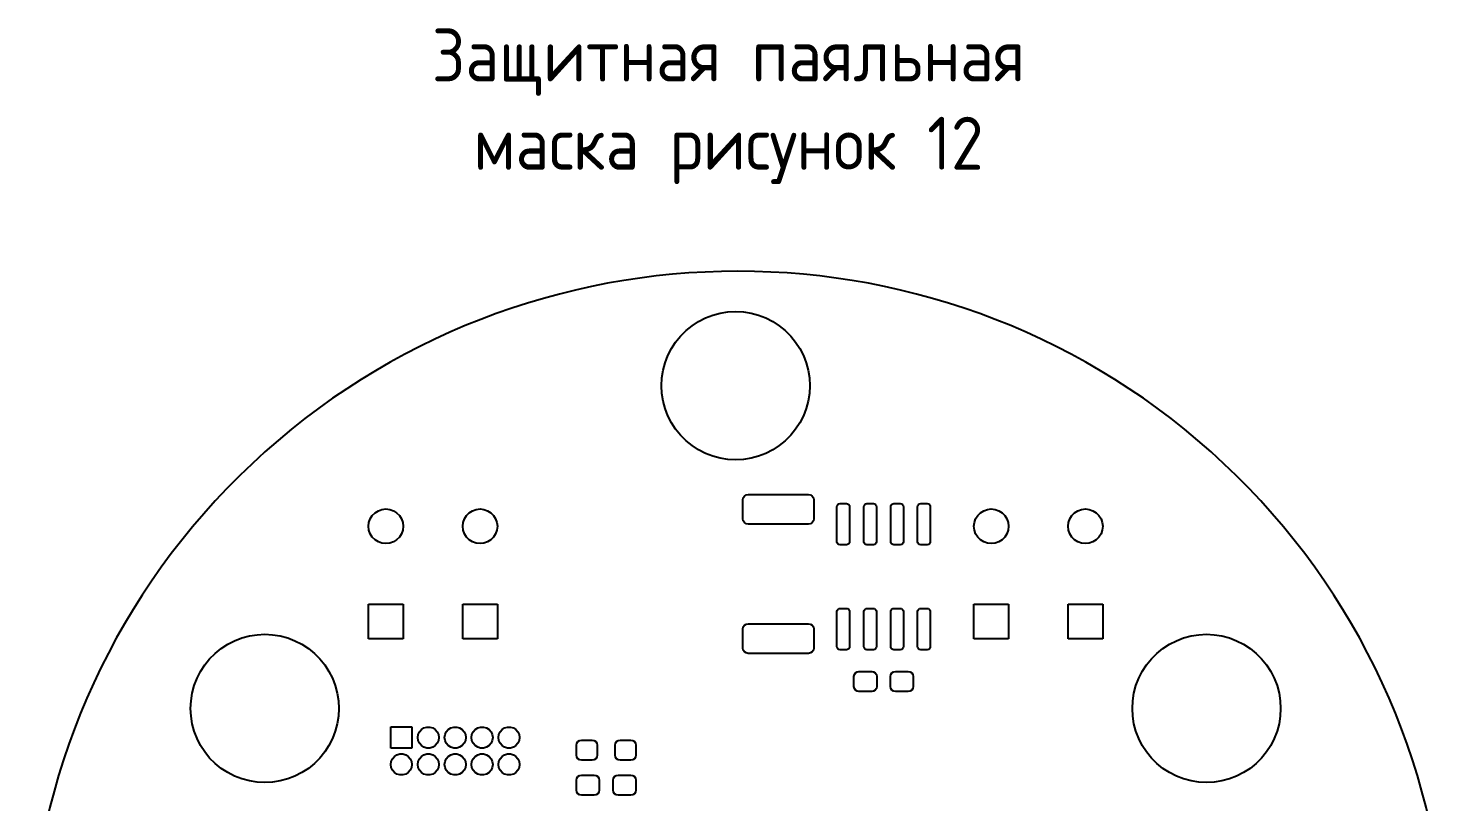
# Model space of a CAD drawing. Header units: inches. Extents: x 10 to 430, y -15 to 282.
# Drawn here: x 126.8 to 193.8, y 82.1 to 118.6 of the extents above; entities that cross this region are included whole.
import ezdxf

# ---------------------------------------------------------------- set-up
doc = ezdxf.new("R2010")
doc.units = ezdxf.units.IN
doc.header["$MEASUREMENT"] = 0
doc.layers.add('BLACK', color=7, linetype='Continuous')
doc.styles.add('СПДС', font='isocpeur.ttf', dxfattribs={"width": 0.9})

msp = doc.modelspace()

# ---------------------------------------------------------------- linework, layer by layer
at = {"layer": 'BLACK', "linetype": 'Continuous'}
for p, q in [((159.431, 105.156), (159.792, 105.213)), ((159.792, 105.213), (160.158, 105.232)), ((160.158, 105.232), (160.524, 105.213)), ((160.524, 105.213), (160.886, 105.156)), ((157.816, 104.333), (158.101, 104.564)), ((158.101, 104.564), (158.408, 104.763)), ((158.408, 104.763), (158.735, 104.93)), ((158.735, 104.93), (159.077, 105.061)), ((159.077, 105.061), (159.431, 105.156)), ((160.886, 105.156), (161.24, 105.061)), ((161.24, 105.061), (161.582, 104.93)), ((161.582, 104.93), (161.908, 104.763)), ((161.908, 104.763), (162.216, 104.564)), ((162.216, 104.564), (162.5, 104.333)), ((157.327, 103.79), (157.557, 104.074)), ((157.557, 104.074), (157.816, 104.333)), ((162.5, 104.333), (162.759, 104.074)), ((162.759, 104.074), (162.99, 103.79)), ((156.961, 103.156), (157.127, 103.482)), ((157.127, 103.482), (157.327, 103.79)), ((162.99, 103.79), (163.189, 103.482)), ((163.189, 103.482), (163.356, 103.156)), ((156.735, 102.46), (156.83, 102.814)), ((156.83, 102.814), (156.961, 103.156)), ((163.356, 103.156), (163.487, 102.814)), ((163.487, 102.814), (163.582, 102.46)), ((156.658, 101.732), (156.677, 102.098)), ((156.677, 102.098), (156.735, 102.46)), ((163.582, 102.46), (163.639, 102.098)), ((163.639, 102.098), (163.658, 101.732)), ((156.677, 101.367), (156.658, 101.732)), ((156.735, 101.005), (156.677, 101.367)), ((163.639, 101.367), (163.582, 101.005)), ((163.658, 101.732), (163.639, 101.367)), ((156.83, 100.651), (156.735, 101.005)), ((156.961, 100.309), (156.83, 100.651)), ((163.487, 100.651), (163.356, 100.309)), ((163.582, 101.005), (163.487, 100.651)), ((157.127, 99.982), (156.961, 100.309)), ((157.327, 99.675), (157.127, 99.982)), ((163.189, 99.982), (162.99, 99.675)), ((163.356, 100.309), (163.189, 99.982)), ((157.557, 99.39), (157.327, 99.675)), ((157.816, 99.131), (157.557, 99.39)), ((162.759, 99.39), (162.5, 99.131)), ((162.99, 99.675), (162.759, 99.39)), ((158.101, 98.901), (157.816, 99.131)), ((158.408, 98.701), (158.101, 98.901)), ((158.735, 98.535), (158.408, 98.701)), ((159.077, 98.404), (158.735, 98.535)), ((161.582, 98.535), (161.24, 98.404)), ((161.908, 98.701), (161.582, 98.535)), ((162.216, 98.901), (161.908, 98.701)), ((162.5, 99.131), (162.216, 98.901)), ((159.431, 98.309), (159.077, 98.404)), ((159.792, 98.252), (159.431, 98.309)), ((160.158, 98.232), (159.792, 98.252)), ((160.524, 98.252), (160.158, 98.232)), ((160.886, 98.309), (160.524, 98.252)), ((161.24, 98.404), (160.886, 98.309)), ((160.519, 96.438), (160.573, 96.519)), ((160.573, 96.519), (160.654, 96.573)), ((160.654, 96.573), (160.75, 96.592)), ((160.75, 96.592), (163.6, 96.592)), ((163.6, 96.592), (163.696, 96.573)), ((163.696, 96.573), (163.777, 96.519)), ((163.777, 96.519), (163.831, 96.438)), ((143.139, 95.732), (143.294, 95.829)), ((143.294, 95.829), (143.466, 95.889)), ((143.466, 95.889), (143.648, 95.91)), ((143.648, 95.91), (143.83, 95.889)), ((143.83, 95.889), (144.003, 95.829)), ((144.003, 95.829), (144.158, 95.732)), ((147.584, 95.732), (147.739, 95.829)), ((147.739, 95.829), (147.911, 95.889)), ((147.911, 95.889), (148.093, 95.91)), ((148.093, 95.91), (148.275, 95.889)), ((148.275, 95.889), (148.448, 95.829)), ((148.448, 95.829), (148.603, 95.732)), ((160.5, 96.342), (160.519, 96.438)), ((160.5, 95.442), (160.5, 96.342)), ((163.831, 96.438), (163.85, 96.342)), ((163.85, 96.342), (163.85, 95.442)), ((164.938, 96.015), (164.95, 96.073)), ((164.938, 94.365), (164.938, 96.015)), ((164.95, 96.073), (164.982, 96.121)), ((164.982, 96.121), (165.031, 96.154)), ((165.031, 96.154), (165.088, 96.165)), ((165.088, 96.165), (165.388, 96.165)), ((165.388, 96.165), (165.446, 96.154)), ((165.446, 96.154), (165.494, 96.121)), ((165.494, 96.121), (165.527, 96.073)), ((165.527, 96.073), (165.538, 96.015)), ((165.538, 96.015), (165.538, 94.365)), ((166.208, 96.015), (166.22, 96.073)), ((166.208, 94.365), (166.208, 96.015)), ((166.22, 96.073), (166.252, 96.121)), ((166.252, 96.121), (166.301, 96.154)), ((166.301, 96.154), (166.358, 96.165)), ((166.358, 96.165), (166.658, 96.165)), ((166.658, 96.165), (166.716, 96.154)), ((166.716, 96.154), (166.764, 96.121)), ((166.764, 96.121), (166.797, 96.073)), ((166.797, 96.073), (166.808, 96.015)), ((166.808, 96.015), (166.808, 94.365)), ((167.478, 96.015), (167.49, 96.073)), ((167.478, 94.365), (167.478, 96.015)), ((167.49, 96.073), (167.522, 96.121)), ((167.522, 96.121), (167.571, 96.154)), ((167.571, 96.154), (167.628, 96.165)), ((167.628, 96.165), (167.928, 96.165)), ((167.928, 96.165), (167.986, 96.154)), ((167.986, 96.154), (168.034, 96.121)), ((168.034, 96.121), (168.067, 96.073)), ((168.067, 96.073), (168.078, 96.015)), ((168.078, 96.015), (168.078, 94.365)), ((168.748, 96.015), (168.76, 96.073)), ((168.748, 94.365), (168.748, 96.015)), ((168.76, 96.073), (168.792, 96.121)), ((168.792, 96.121), (168.841, 96.154)), ((168.841, 96.154), (168.898, 96.165)), ((168.898, 96.165), (169.198, 96.165)), ((169.198, 96.165), (169.256, 96.154)), ((169.256, 96.154), (169.304, 96.121)), ((169.304, 96.121), (169.337, 96.073)), ((169.337, 96.073), (169.348, 96.015)), ((169.348, 96.015), (169.348, 94.365)), ((171.714, 95.732), (171.869, 95.829)), ((171.869, 95.829), (172.041, 95.889)), ((172.041, 95.889), (172.223, 95.91)), ((172.223, 95.91), (172.405, 95.889)), ((172.405, 95.889), (172.578, 95.829)), ((172.578, 95.829), (172.733, 95.732)), ((176.159, 95.732), (176.314, 95.829)), ((176.314, 95.829), (176.486, 95.889)), ((176.486, 95.889), (176.668, 95.91)), ((176.668, 95.91), (176.85, 95.889)), ((176.85, 95.889), (177.023, 95.829)), ((177.023, 95.829), (177.178, 95.732)), ((142.831, 95.092), (142.851, 95.274)), ((142.851, 95.274), (142.912, 95.447)), ((142.912, 95.447), (143.009, 95.602)), ((143.009, 95.602), (143.139, 95.732)), ((144.158, 95.732), (144.287, 95.602)), ((144.287, 95.602), (144.385, 95.447)), ((144.385, 95.447), (144.445, 95.274)), ((144.445, 95.274), (144.466, 95.092)), ((147.276, 95.092), (147.296, 95.274)), ((147.296, 95.274), (147.357, 95.447)), ((147.357, 95.447), (147.454, 95.602)), ((147.454, 95.602), (147.584, 95.732)), ((148.603, 95.732), (148.732, 95.602)), ((148.732, 95.602), (148.83, 95.447)), ((148.83, 95.447), (148.89, 95.274)), ((148.89, 95.274), (148.911, 95.092)), ((160.519, 95.347), (160.5, 95.442)), ((160.573, 95.266), (160.519, 95.347)), ((160.654, 95.211), (160.573, 95.266)), ((160.75, 95.192), (160.654, 95.211)), ((163.6, 95.192), (160.75, 95.192)), ((163.696, 95.211), (163.6, 95.192)), ((163.777, 95.266), (163.696, 95.211)), ((163.831, 95.347), (163.777, 95.266)), ((163.85, 95.442), (163.831, 95.347)), ((171.406, 95.092), (171.426, 95.274)), ((171.426, 95.274), (171.487, 95.447)), ((171.487, 95.447), (171.584, 95.602)), ((171.584, 95.602), (171.714, 95.732)), ((172.733, 95.732), (172.862, 95.602)), ((172.862, 95.602), (172.96, 95.447)), ((172.96, 95.447), (173.02, 95.274)), ((173.02, 95.274), (173.041, 95.092)), ((175.851, 95.092), (175.871, 95.274)), ((175.871, 95.274), (175.932, 95.447)), ((175.932, 95.447), (176.029, 95.602)), ((176.029, 95.602), (176.159, 95.732)), ((177.178, 95.732), (177.307, 95.602)), ((177.307, 95.602), (177.405, 95.447)), ((177.405, 95.447), (177.465, 95.274)), ((177.465, 95.274), (177.486, 95.092)), ((142.851, 94.91), (142.831, 95.092)), ((142.912, 94.738), (142.851, 94.91)), ((143.009, 94.583), (142.912, 94.738)), ((143.139, 94.453), (143.009, 94.583)), ((143.294, 94.356), (143.139, 94.453)), ((144.158, 94.453), (144.003, 94.356)), ((144.287, 94.583), (144.158, 94.453)), ((144.385, 94.738), (144.287, 94.583)), ((144.445, 94.91), (144.385, 94.738)), ((144.466, 95.092), (144.445, 94.91)), ((147.296, 94.91), (147.276, 95.092)), ((147.357, 94.738), (147.296, 94.91)), ((147.454, 94.583), (147.357, 94.738)), ((147.584, 94.453), (147.454, 94.583)), ((147.739, 94.356), (147.584, 94.453)), ((148.603, 94.453), (148.448, 94.356)), ((148.732, 94.583), (148.603, 94.453)), ((148.83, 94.738), (148.732, 94.583)), ((148.89, 94.91), (148.83, 94.738)), ((148.911, 95.092), (148.89, 94.91)), ((171.426, 94.91), (171.406, 95.092)), ((171.487, 94.738), (171.426, 94.91)), ((171.584, 94.583), (171.487, 94.738)), ((171.714, 94.453), (171.584, 94.583)), ((171.869, 94.356), (171.714, 94.453)), ((172.733, 94.453), (172.578, 94.356)), ((172.862, 94.583), (172.733, 94.453)), ((172.96, 94.738), (172.862, 94.583)), ((173.02, 94.91), (172.96, 94.738)), ((173.041, 95.092), (173.02, 94.91)), ((175.871, 94.91), (175.851, 95.092)), ((175.932, 94.738), (175.871, 94.91)), ((176.029, 94.583), (175.932, 94.738)), ((176.159, 94.453), (176.029, 94.583)), ((176.314, 94.356), (176.159, 94.453)), ((177.178, 94.453), (177.023, 94.356)), ((177.307, 94.583), (177.178, 94.453)), ((177.405, 94.738), (177.307, 94.583)), ((177.465, 94.91), (177.405, 94.738)), ((177.486, 95.092), (177.465, 94.91)), ((143.466, 94.295), (143.294, 94.356)), ((143.648, 94.275), (143.466, 94.295)), ((143.83, 94.295), (143.648, 94.275)), ((144.003, 94.356), (143.83, 94.295)), ((147.911, 94.295), (147.739, 94.356)), ((148.093, 94.275), (147.911, 94.295)), ((148.275, 94.295), (148.093, 94.275)), ((148.448, 94.356), (148.275, 94.295)), ((164.95, 94.308), (164.938, 94.365)), ((164.982, 94.259), (164.95, 94.308)), ((165.031, 94.227), (164.982, 94.259)), ((165.088, 94.215), (165.031, 94.227)), ((165.388, 94.215), (165.088, 94.215)), ((165.446, 94.227), (165.388, 94.215)), ((165.494, 94.259), (165.446, 94.227)), ((165.527, 94.308), (165.494, 94.259)), ((165.538, 94.365), (165.527, 94.308)), ((166.22, 94.308), (166.208, 94.365)), ((166.252, 94.259), (166.22, 94.308)), ((166.301, 94.227), (166.252, 94.259)), ((166.358, 94.215), (166.301, 94.227)), ((166.658, 94.215), (166.358, 94.215)), ((166.716, 94.227), (166.658, 94.215)), ((166.764, 94.259), (166.716, 94.227)), ((166.797, 94.308), (166.764, 94.259)), ((166.808, 94.365), (166.797, 94.308)), ((167.49, 94.308), (167.478, 94.365)), ((167.522, 94.259), (167.49, 94.308)), ((167.571, 94.227), (167.522, 94.259)), ((167.628, 94.215), (167.571, 94.227)), ((167.928, 94.215), (167.628, 94.215)), ((167.986, 94.227), (167.928, 94.215)), ((168.034, 94.259), (167.986, 94.227)), ((168.067, 94.308), (168.034, 94.259)), ((168.078, 94.365), (168.067, 94.308)), ((168.76, 94.308), (168.748, 94.365)), ((168.792, 94.259), (168.76, 94.308)), ((168.841, 94.227), (168.792, 94.259)), ((168.898, 94.215), (168.841, 94.227)), ((169.198, 94.215), (168.898, 94.215)), ((169.256, 94.227), (169.198, 94.215)), ((169.304, 94.259), (169.256, 94.227)), ((169.337, 94.308), (169.304, 94.259)), ((169.348, 94.365), (169.337, 94.308)), ((172.041, 94.295), (171.869, 94.356)), ((172.223, 94.275), (172.041, 94.295)), ((172.405, 94.295), (172.223, 94.275)), ((172.578, 94.356), (172.405, 94.295)), ((176.486, 94.295), (176.314, 94.356)), ((176.668, 94.275), (176.486, 94.295)), ((176.85, 94.295), (176.668, 94.275)), ((177.023, 94.356), (176.85, 94.295)), ((142.831, 89.775), (142.831, 91.41)), ((142.831, 91.41), (144.466, 91.41)), ((144.466, 91.41), (144.466, 89.775)), ((147.276, 89.775), (147.276, 91.41)), ((147.276, 91.41), (148.911, 91.41)), ((148.911, 91.41), (148.911, 89.775)), ((164.938, 91.065), (164.95, 91.123)), ((164.95, 91.123), (164.982, 91.171)), ((164.982, 91.171), (165.031, 91.204)), ((165.031, 91.204), (165.088, 91.215)), ((165.088, 91.215), (165.388, 91.215)), ((165.388, 91.215), (165.446, 91.204)), ((165.446, 91.204), (165.494, 91.171)), ((165.494, 91.171), (165.527, 91.123)), ((165.527, 91.123), (165.538, 91.065)), ((166.208, 91.065), (166.22, 91.123)), ((166.22, 91.123), (166.252, 91.171)), ((166.252, 91.171), (166.301, 91.204)), ((166.301, 91.204), (166.358, 91.215)), ((166.358, 91.215), (166.658, 91.215)), ((166.658, 91.215), (166.716, 91.204)), ((166.716, 91.204), (166.764, 91.171)), ((166.764, 91.171), (166.797, 91.123)), ((166.797, 91.123), (166.808, 91.065)), ((167.478, 91.065), (167.49, 91.123)), ((167.49, 91.123), (167.522, 91.171)), ((167.522, 91.171), (167.571, 91.204)), ((167.571, 91.204), (167.628, 91.215)), ((167.628, 91.215), (167.928, 91.215)), ((167.928, 91.215), (167.986, 91.204)), ((167.986, 91.204), (168.034, 91.171)), ((168.034, 91.171), (168.067, 91.123)), ((168.067, 91.123), (168.078, 91.065)), ((168.748, 91.065), (168.76, 91.123)), ((168.76, 91.123), (168.792, 91.171)), ((168.792, 91.171), (168.841, 91.204)), ((168.841, 91.204), (168.898, 91.215)), ((168.898, 91.215), (169.198, 91.215)), ((169.198, 91.215), (169.256, 91.204)), ((169.256, 91.204), (169.304, 91.171)), ((169.304, 91.171), (169.337, 91.123)), ((169.337, 91.123), (169.348, 91.065)), ((171.406, 89.775), (171.406, 91.41)), ((171.406, 91.41), (173.041, 91.41)), ((173.041, 91.41), (173.041, 89.775)), ((175.851, 89.775), (175.851, 91.41)), ((175.851, 91.41), (177.486, 91.41)), ((177.486, 91.41), (177.486, 89.775)), ((160.573, 90.419), (160.654, 90.473)), ((160.654, 90.473), (160.75, 90.492)), ((160.75, 90.492), (163.6, 90.492)), ((163.6, 90.492), (163.696, 90.473)), ((163.696, 90.473), (163.777, 90.419)), ((164.938, 89.415), (164.938, 91.065)), ((165.538, 91.065), (165.538, 89.415)), ((166.208, 89.415), (166.208, 91.065)), ((166.808, 91.065), (166.808, 89.415)), ((167.478, 89.415), (167.478, 91.065)), ((168.078, 91.065), (168.078, 89.415)), ((168.748, 89.415), (168.748, 91.065)), ((169.348, 91.065), (169.348, 89.415)), ((136.51, 89.69), (136.852, 89.821)), ((136.852, 89.821), (137.206, 89.916)), ((137.206, 89.916), (137.567, 89.973)), ((137.567, 89.973), (137.933, 89.992)), ((137.933, 89.992), (138.299, 89.973)), ((138.299, 89.973), (138.661, 89.916)), ((138.661, 89.916), (139.015, 89.821)), ((139.015, 89.821), (139.357, 89.69)), ((144.466, 89.775), (142.831, 89.775)), ((148.911, 89.775), (147.276, 89.775)), ((160.5, 90.242), (160.519, 90.338)), ((160.5, 89.342), (160.5, 90.242)), ((160.519, 90.338), (160.573, 90.419)), ((163.777, 90.419), (163.831, 90.338)), ((163.831, 90.338), (163.85, 90.242)), ((163.85, 90.242), (163.85, 89.342)), ((173.041, 89.775), (171.406, 89.775)), ((177.486, 89.775), (175.851, 89.775)), ((180.96, 89.69), (181.302, 89.821)), ((181.302, 89.821), (181.656, 89.916)), ((181.656, 89.916), (182.017, 89.973)), ((182.017, 89.973), (182.383, 89.992)), ((182.383, 89.992), (182.749, 89.973)), ((182.749, 89.973), (183.111, 89.916)), ((183.111, 89.916), (183.465, 89.821)), ((183.465, 89.821), (183.807, 89.69)), ((135.591, 89.093), (135.876, 89.324)), ((135.876, 89.324), (136.183, 89.523)), ((136.183, 89.523), (136.51, 89.69)), ((139.357, 89.69), (139.683, 89.523)), ((139.683, 89.523), (139.991, 89.324)), ((139.991, 89.324), (140.275, 89.093)), ((160.519, 89.247), (160.5, 89.342)), ((160.573, 89.166), (160.519, 89.247)), ((160.654, 89.111), (160.573, 89.166)), ((160.75, 89.092), (160.654, 89.111)), ((163.696, 89.111), (163.6, 89.092)), ((163.777, 89.166), (163.696, 89.111)), ((163.831, 89.247), (163.777, 89.166)), ((163.85, 89.342), (163.831, 89.247)), ((164.95, 89.358), (164.938, 89.415)), ((164.982, 89.309), (164.95, 89.358)), ((165.031, 89.277), (164.982, 89.309)), ((165.088, 89.265), (165.031, 89.277)), ((165.388, 89.265), (165.088, 89.265)), ((165.446, 89.277), (165.388, 89.265)), ((165.494, 89.309), (165.446, 89.277)), ((165.527, 89.358), (165.494, 89.309)), ((165.538, 89.415), (165.527, 89.358)), ((166.22, 89.358), (166.208, 89.415)), ((166.252, 89.309), (166.22, 89.358)), ((166.301, 89.277), (166.252, 89.309)), ((166.358, 89.265), (166.301, 89.277)), ((166.658, 89.265), (166.358, 89.265)), ((166.716, 89.277), (166.658, 89.265)), ((166.764, 89.309), (166.716, 89.277)), ((166.797, 89.358), (166.764, 89.309)), ((166.808, 89.415), (166.797, 89.358)), ((167.49, 89.358), (167.478, 89.415)), ((167.522, 89.309), (167.49, 89.358)), ((167.571, 89.277), (167.522, 89.309)), ((167.628, 89.265), (167.571, 89.277)), ((167.928, 89.265), (167.628, 89.265)), ((167.986, 89.277), (167.928, 89.265)), ((168.034, 89.309), (167.986, 89.277)), ((168.067, 89.358), (168.034, 89.309)), ((168.078, 89.415), (168.067, 89.358)), ((168.76, 89.358), (168.748, 89.415)), ((168.792, 89.309), (168.76, 89.358)), ((168.841, 89.277), (168.792, 89.309)), ((168.898, 89.265), (168.841, 89.277)), ((169.198, 89.265), (168.898, 89.265)), ((169.256, 89.277), (169.198, 89.265)), ((169.304, 89.309), (169.256, 89.277)), ((169.337, 89.358), (169.304, 89.309)), ((169.348, 89.415), (169.337, 89.358)), ((180.041, 89.093), (180.326, 89.324)), ((180.326, 89.324), (180.633, 89.523)), ((180.633, 89.523), (180.96, 89.69)), ((183.807, 89.69), (184.133, 89.523)), ((184.133, 89.523), (184.441, 89.324)), ((184.441, 89.324), (184.725, 89.093)), ((134.902, 88.242), (135.102, 88.55)), ((135.102, 88.55), (135.332, 88.834)), ((135.332, 88.834), (135.591, 89.093)), ((140.275, 89.093), (140.534, 88.834)), ((140.534, 88.834), (140.765, 88.55)), ((140.765, 88.55), (140.964, 88.242)), ((163.6, 89.092), (160.75, 89.092)), ((179.352, 88.242), (179.552, 88.55)), ((179.552, 88.55), (179.782, 88.834)), ((179.782, 88.834), (180.041, 89.093)), ((184.725, 89.093), (184.984, 88.834)), ((184.984, 88.834), (185.215, 88.55)), ((185.215, 88.55), (185.414, 88.242)), ((134.605, 87.574), (134.736, 87.916)), ((134.736, 87.916), (134.902, 88.242)), ((140.964, 88.242), (141.131, 87.916)), ((141.131, 87.916), (141.262, 87.574)), ((165.743, 88), (165.761, 88.091)), ((165.743, 87.525), (165.743, 88)), ((165.761, 88.091), (165.813, 88.168)), ((165.813, 88.168), (165.89, 88.219)), ((165.89, 88.219), (165.981, 88.237)), ((165.981, 88.237), (166.581, 88.237)), ((166.581, 88.237), (166.672, 88.219)), ((166.672, 88.219), (166.749, 88.168)), ((166.749, 88.168), (166.8, 88.091)), ((166.8, 88.091), (166.818, 88)), ((166.818, 88), (166.818, 87.525)), ((167.468, 88), (167.486, 88.091)), ((167.468, 87.525), (167.468, 88)), ((167.486, 88.091), (167.538, 88.168)), ((167.538, 88.168), (167.615, 88.219)), ((167.615, 88.219), (167.706, 88.237)), ((167.706, 88.237), (168.306, 88.237)), ((168.306, 88.237), (168.397, 88.219)), ((168.397, 88.219), (168.474, 88.168)), ((168.474, 88.168), (168.525, 88.091)), ((168.525, 88.091), (168.543, 88)), ((168.543, 88), (168.543, 87.525)), ((179.055, 87.574), (179.186, 87.916)), ((179.186, 87.916), (179.352, 88.242)), ((185.414, 88.242), (185.581, 87.916)), ((185.581, 87.916), (185.712, 87.574)), ((134.452, 86.858), (134.51, 87.22)), ((134.51, 87.22), (134.605, 87.574)), ((141.262, 87.574), (141.357, 87.22)), ((141.357, 87.22), (141.414, 86.858)), ((165.761, 87.434), (165.743, 87.525)), ((165.813, 87.357), (165.761, 87.434)), ((165.89, 87.305), (165.813, 87.357)), ((165.981, 87.287), (165.89, 87.305)), ((166.581, 87.287), (165.981, 87.287)), ((166.672, 87.305), (166.581, 87.287)), ((166.749, 87.357), (166.672, 87.305)), ((166.8, 87.434), (166.749, 87.357)), ((166.818, 87.525), (166.8, 87.434)), ((167.486, 87.434), (167.468, 87.525)), ((167.538, 87.357), (167.486, 87.434)), ((167.615, 87.305), (167.538, 87.357)), ((167.706, 87.287), (167.615, 87.305)), ((168.306, 87.287), (167.706, 87.287)), ((168.397, 87.305), (168.306, 87.287)), ((168.474, 87.357), (168.397, 87.305)), ((168.525, 87.434), (168.474, 87.357)), ((168.543, 87.525), (168.525, 87.434)), ((178.902, 86.858), (178.96, 87.22)), ((178.96, 87.22), (179.055, 87.574)), ((185.712, 87.574), (185.807, 87.22)), ((185.807, 87.22), (185.864, 86.858)), ((134.433, 86.492), (134.452, 86.858)), ((134.452, 86.127), (134.433, 86.492)), ((141.414, 86.858), (141.433, 86.492)), ((141.433, 86.492), (141.414, 86.127)), ((178.883, 86.492), (178.902, 86.858)), ((178.902, 86.127), (178.883, 86.492)), ((185.864, 86.858), (185.883, 86.492)), ((185.883, 86.492), (185.864, 86.127)), ((134.51, 85.765), (134.452, 86.127)), ((134.605, 85.411), (134.51, 85.765)), ((141.357, 85.765), (141.262, 85.411)), ((141.414, 86.127), (141.357, 85.765)), ((178.96, 85.765), (178.902, 86.127)), ((179.055, 85.411), (178.96, 85.765)), ((185.807, 85.765), (185.712, 85.411)), ((185.864, 86.127), (185.807, 85.765)), ((134.736, 85.069), (134.605, 85.411)), ((141.262, 85.411), (141.131, 85.069)), ((143.881, 84.616), (143.881, 85.616)), ((143.881, 85.616), (144.881, 85.616)), ((144.881, 85.616), (144.881, 84.616)), ((145.151, 85.116), (145.171, 85.257)), ((145.171, 84.975), (145.151, 85.116)), ((145.171, 85.257), (145.23, 85.386)), ((145.23, 85.386), (145.324, 85.494)), ((145.324, 85.494), (145.443, 85.57)), ((145.443, 85.57), (145.58, 85.611)), ((145.58, 85.611), (145.722, 85.611)), ((145.722, 85.611), (145.859, 85.57)), ((145.859, 85.57), (145.978, 85.494)), ((145.978, 85.494), (146.072, 85.386)), ((146.072, 85.386), (146.131, 85.257)), ((146.131, 85.257), (146.151, 85.116)), ((146.151, 85.116), (146.131, 84.975)), ((146.421, 85.116), (146.441, 85.257)), ((146.441, 84.975), (146.421, 85.116)), ((146.441, 85.257), (146.5, 85.386)), ((146.5, 85.386), (146.594, 85.494)), ((146.594, 85.494), (146.713, 85.57)), ((146.713, 85.57), (146.85, 85.611)), ((146.85, 85.611), (146.992, 85.611)), ((146.992, 85.611), (147.129, 85.57)), ((147.129, 85.57), (147.248, 85.494)), ((147.248, 85.494), (147.342, 85.386)), ((147.342, 85.386), (147.401, 85.257)), ((147.401, 85.257), (147.421, 85.116)), ((147.421, 85.116), (147.401, 84.975)), ((147.691, 85.116), (147.711, 85.257)), ((147.711, 84.975), (147.691, 85.116)), ((147.711, 85.257), (147.77, 85.386)), ((147.77, 85.386), (147.864, 85.494)), ((147.864, 85.494), (147.983, 85.57)), ((147.983, 85.57), (148.12, 85.611)), ((148.12, 85.611), (148.262, 85.611)), ((148.262, 85.611), (148.399, 85.57)), ((148.399, 85.57), (148.518, 85.494)), ((148.518, 85.494), (148.612, 85.386)), ((148.612, 85.386), (148.671, 85.257)), ((148.671, 85.257), (148.691, 85.116)), ((148.691, 85.116), (148.671, 84.975)), ((148.961, 85.116), (148.981, 85.257)), ((148.981, 84.975), (148.961, 85.116)), ((148.981, 85.257), (149.04, 85.386)), ((149.04, 85.386), (149.134, 85.494)), ((149.134, 85.494), (149.253, 85.57)), ((149.253, 85.57), (149.39, 85.611)), ((149.39, 85.611), (149.532, 85.611)), ((149.532, 85.611), (149.669, 85.57)), ((149.669, 85.57), (149.788, 85.494)), ((149.788, 85.494), (149.882, 85.386)), ((149.882, 85.386), (149.941, 85.257)), ((149.941, 85.257), (149.961, 85.116)), ((149.961, 85.116), (149.941, 84.975)), ((179.186, 85.069), (179.055, 85.411)), ((185.712, 85.411), (185.581, 85.069)), ((134.902, 84.742), (134.736, 85.069)), ((135.102, 84.435), (134.902, 84.742)), ((135.332, 84.15), (135.102, 84.435)), ((140.765, 84.435), (140.534, 84.15)), ((140.964, 84.742), (140.765, 84.435)), ((141.131, 85.069), (140.964, 84.742)), ((144.881, 84.616), (143.881, 84.616)), ((145.23, 84.845), (145.171, 84.975)), ((145.324, 84.738), (145.23, 84.845)), ((145.443, 84.661), (145.324, 84.738)), ((145.58, 84.621), (145.443, 84.661)), ((145.722, 84.621), (145.58, 84.621)), ((145.859, 84.661), (145.722, 84.621)), ((145.978, 84.738), (145.859, 84.661)), ((146.072, 84.845), (145.978, 84.738)), ((146.131, 84.975), (146.072, 84.845)), ((146.5, 84.845), (146.441, 84.975)), ((146.594, 84.738), (146.5, 84.845)), ((146.713, 84.661), (146.594, 84.738)), ((146.85, 84.621), (146.713, 84.661)), ((146.992, 84.621), (146.85, 84.621)), ((147.129, 84.661), (146.992, 84.621)), ((147.248, 84.738), (147.129, 84.661)), ((147.342, 84.845), (147.248, 84.738)), ((147.401, 84.975), (147.342, 84.845)), ((147.77, 84.845), (147.711, 84.975)), ((147.864, 84.738), (147.77, 84.845)), ((147.983, 84.661), (147.864, 84.738)), ((148.12, 84.621), (147.983, 84.661)), ((148.262, 84.621), (148.12, 84.621)), ((148.399, 84.661), (148.262, 84.621)), ((148.518, 84.738), (148.399, 84.661)), ((148.612, 84.845), (148.518, 84.738)), ((148.671, 84.975), (148.612, 84.845)), ((149.04, 84.845), (148.981, 84.975)), ((149.134, 84.738), (149.04, 84.845)), ((149.253, 84.661), (149.134, 84.738)), ((149.39, 84.621), (149.253, 84.661)), ((149.532, 84.621), (149.39, 84.621)), ((149.669, 84.661), (149.532, 84.621)), ((149.788, 84.738), (149.669, 84.661)), ((149.882, 84.845), (149.788, 84.738)), ((149.941, 84.975), (149.882, 84.845)), ((152.647, 84.755), (152.665, 84.846)), ((152.647, 84.28), (152.647, 84.755)), ((152.665, 84.846), (152.717, 84.923)), ((152.717, 84.923), (152.794, 84.975)), ((152.794, 84.975), (152.885, 84.993)), ((152.885, 84.993), (153.385, 84.993)), ((153.385, 84.993), (153.475, 84.975)), ((153.475, 84.975), (153.552, 84.923)), ((153.552, 84.923), (153.604, 84.846)), ((153.604, 84.846), (153.622, 84.755)), ((153.622, 84.755), (153.622, 84.28)), ((154.472, 84.755), (154.49, 84.846)), ((154.472, 84.28), (154.472, 84.755)), ((154.49, 84.846), (154.542, 84.923)), ((154.542, 84.923), (154.619, 84.975)), ((154.619, 84.975), (154.71, 84.993)), ((154.71, 84.993), (155.21, 84.993)), ((155.21, 84.993), (155.3, 84.975)), ((155.3, 84.975), (155.377, 84.923)), ((155.377, 84.923), (155.429, 84.846)), ((155.429, 84.846), (155.447, 84.755)), ((155.447, 84.755), (155.447, 84.28)), ((179.352, 84.742), (179.186, 85.069)), ((179.552, 84.435), (179.352, 84.742)), ((179.782, 84.15), (179.552, 84.435)), ((185.215, 84.435), (184.984, 84.15)), ((185.414, 84.742), (185.215, 84.435)), ((185.581, 85.069), (185.414, 84.742)), ((135.591, 83.891), (135.332, 84.15)), ((135.876, 83.661), (135.591, 83.891)), ((140.275, 83.891), (139.991, 83.661)), ((140.534, 84.15), (140.275, 83.891)), ((143.881, 83.846), (143.901, 83.987)), ((143.901, 83.705), (143.881, 83.846)), ((143.901, 83.987), (143.96, 84.116)), ((143.96, 84.116), (144.054, 84.224)), ((144.054, 84.224), (144.173, 84.3)), ((144.173, 84.3), (144.31, 84.341)), ((144.31, 84.341), (144.452, 84.341)), ((144.452, 84.341), (144.589, 84.3)), ((144.589, 84.3), (144.708, 84.224)), ((144.708, 84.224), (144.802, 84.116)), ((144.802, 84.116), (144.861, 83.987)), ((144.861, 83.987), (144.881, 83.846)), ((144.881, 83.846), (144.861, 83.705)), ((145.151, 83.846), (145.171, 83.987)), ((145.171, 83.705), (145.151, 83.846)), ((145.171, 83.987), (145.23, 84.116)), ((145.23, 84.116), (145.324, 84.224)), ((145.324, 84.224), (145.443, 84.3)), ((145.443, 84.3), (145.58, 84.341)), ((145.58, 84.341), (145.722, 84.341)), ((145.722, 84.341), (145.859, 84.3)), ((145.859, 84.3), (145.978, 84.224)), ((145.978, 84.224), (146.072, 84.116)), ((146.072, 84.116), (146.131, 83.987)), ((146.131, 83.987), (146.151, 83.846)), ((146.151, 83.846), (146.131, 83.705)), ((146.421, 83.846), (146.441, 83.987)), ((146.441, 83.705), (146.421, 83.846)), ((146.441, 83.987), (146.5, 84.116)), ((146.5, 84.116), (146.594, 84.224)), ((146.594, 84.224), (146.713, 84.3)), ((146.713, 84.3), (146.85, 84.341)), ((146.85, 84.341), (146.992, 84.341)), ((146.992, 84.341), (147.129, 84.3)), ((147.129, 84.3), (147.248, 84.224)), ((147.248, 84.224), (147.342, 84.116)), ((147.342, 84.116), (147.401, 83.987)), ((147.401, 83.987), (147.421, 83.846)), ((147.421, 83.846), (147.401, 83.705)), ((147.691, 83.846), (147.711, 83.987)), ((147.711, 83.705), (147.691, 83.846)), ((147.711, 83.987), (147.77, 84.116)), ((147.77, 84.116), (147.864, 84.224)), ((147.864, 84.224), (147.983, 84.3)), ((147.983, 84.3), (148.12, 84.341)), ((148.12, 84.341), (148.262, 84.341)), ((148.262, 84.341), (148.399, 84.3)), ((148.399, 84.3), (148.518, 84.224)), ((148.518, 84.224), (148.612, 84.116)), ((148.612, 84.116), (148.671, 83.987)), ((148.671, 83.987), (148.691, 83.846)), ((148.691, 83.846), (148.671, 83.705)), ((148.961, 83.846), (148.981, 83.987)), ((148.981, 83.705), (148.961, 83.846)), ((148.981, 83.987), (149.04, 84.116)), ((149.04, 84.116), (149.134, 84.224)), ((149.134, 84.224), (149.253, 84.3)), ((149.253, 84.3), (149.39, 84.341)), ((149.39, 84.341), (149.532, 84.341)), ((149.532, 84.341), (149.669, 84.3)), ((149.669, 84.3), (149.788, 84.224)), ((149.788, 84.224), (149.882, 84.116)), ((149.882, 84.116), (149.941, 83.987)), ((149.941, 83.987), (149.961, 83.846)), ((149.961, 83.846), (149.941, 83.705)), ((152.665, 84.189), (152.647, 84.28)), ((152.717, 84.112), (152.665, 84.189)), ((152.794, 84.061), (152.717, 84.112)), ((152.885, 84.043), (152.794, 84.061)), ((153.385, 84.043), (152.885, 84.043)), ((153.475, 84.061), (153.385, 84.043)), ((153.552, 84.112), (153.475, 84.061)), ((153.604, 84.189), (153.552, 84.112)), ((153.622, 84.28), (153.604, 84.189)), ((154.49, 84.189), (154.472, 84.28)), ((154.542, 84.112), (154.49, 84.189)), ((154.619, 84.061), (154.542, 84.112)), ((154.71, 84.043), (154.619, 84.061)), ((155.21, 84.043), (154.71, 84.043)), ((155.3, 84.061), (155.21, 84.043)), ((155.377, 84.112), (155.3, 84.061)), ((155.429, 84.189), (155.377, 84.112)), ((155.447, 84.28), (155.429, 84.189)), ((180.041, 83.891), (179.782, 84.15)), ((180.326, 83.661), (180.041, 83.891)), ((184.725, 83.891), (184.441, 83.661)), ((184.984, 84.15), (184.725, 83.891)), ((136.183, 83.461), (135.876, 83.661)), ((136.51, 83.295), (136.183, 83.461)), ((136.852, 83.164), (136.51, 83.295)), ((137.206, 83.069), (136.852, 83.164)), ((137.567, 83.012), (137.206, 83.069)), ((138.661, 83.069), (138.299, 83.012)), ((139.015, 83.164), (138.661, 83.069)), ((139.357, 83.295), (139.015, 83.164)), ((139.683, 83.461), (139.357, 83.295)), ((139.991, 83.661), (139.683, 83.461)), ((143.96, 83.575), (143.901, 83.705)), ((144.054, 83.468), (143.96, 83.575)), ((144.173, 83.391), (144.054, 83.468)), ((144.31, 83.351), (144.173, 83.391)), ((144.452, 83.351), (144.31, 83.351)), ((144.589, 83.391), (144.452, 83.351)), ((144.708, 83.468), (144.589, 83.391)), ((144.802, 83.575), (144.708, 83.468)), ((144.861, 83.705), (144.802, 83.575)), ((145.23, 83.575), (145.171, 83.705)), ((145.324, 83.468), (145.23, 83.575)), ((145.443, 83.391), (145.324, 83.468)), ((145.58, 83.351), (145.443, 83.391)), ((145.722, 83.351), (145.58, 83.351)), ((145.859, 83.391), (145.722, 83.351)), ((145.978, 83.468), (145.859, 83.391)), ((146.072, 83.575), (145.978, 83.468)), ((146.131, 83.705), (146.072, 83.575)), ((146.5, 83.575), (146.441, 83.705)), ((146.594, 83.468), (146.5, 83.575)), ((146.713, 83.391), (146.594, 83.468)), ((146.85, 83.351), (146.713, 83.391)), ((146.992, 83.351), (146.85, 83.351)), ((147.129, 83.391), (146.992, 83.351)), ((147.248, 83.468), (147.129, 83.391)), ((147.342, 83.575), (147.248, 83.468)), ((147.401, 83.705), (147.342, 83.575)), ((147.77, 83.575), (147.711, 83.705)), ((147.864, 83.468), (147.77, 83.575)), ((147.983, 83.391), (147.864, 83.468)), ((148.12, 83.351), (147.983, 83.391)), ((148.262, 83.351), (148.12, 83.351)), ((148.399, 83.391), (148.262, 83.351)), ((148.518, 83.468), (148.399, 83.391)), ((148.612, 83.575), (148.518, 83.468)), ((148.671, 83.705), (148.612, 83.575)), ((149.04, 83.575), (148.981, 83.705)), ((149.134, 83.468), (149.04, 83.575)), ((149.253, 83.391), (149.134, 83.468)), ((149.39, 83.351), (149.253, 83.391)), ((149.532, 83.351), (149.39, 83.351)), ((149.669, 83.391), (149.532, 83.351)), ((149.788, 83.468), (149.669, 83.391)), ((149.882, 83.575), (149.788, 83.468)), ((149.941, 83.705), (149.882, 83.575)), ((152.647, 83.104), (152.665, 83.195)), ((152.647, 82.629), (152.647, 83.104)), ((152.665, 83.195), (152.717, 83.272)), ((152.717, 83.272), (152.794, 83.324)), ((152.794, 83.324), (152.885, 83.342)), ((152.885, 83.342), (153.485, 83.342)), ((153.485, 83.342), (153.575, 83.324)), ((153.575, 83.324), (153.652, 83.272)), ((153.652, 83.272), (153.704, 83.195)), ((153.704, 83.195), (153.722, 83.104)), ((153.722, 83.104), (153.722, 82.629)), ((154.372, 83.104), (154.39, 83.195)), ((154.372, 82.629), (154.372, 83.104)), ((154.39, 83.195), (154.442, 83.272)), ((154.442, 83.272), (154.519, 83.324)), ((154.519, 83.324), (154.61, 83.342)), ((154.61, 83.342), (155.21, 83.342)), ((155.21, 83.342), (155.3, 83.324)), ((155.3, 83.324), (155.377, 83.272)), ((155.377, 83.272), (155.429, 83.195)), ((155.429, 83.195), (155.447, 83.104)), ((155.447, 83.104), (155.447, 82.629)), ((180.633, 83.461), (180.326, 83.661)), ((180.96, 83.295), (180.633, 83.461)), ((181.302, 83.164), (180.96, 83.295)), ((181.656, 83.069), (181.302, 83.164)), ((182.017, 83.012), (181.656, 83.069)), ((183.111, 83.069), (182.749, 83.012)), ((183.465, 83.164), (183.111, 83.069)), ((183.807, 83.295), (183.465, 83.164)), ((184.133, 83.461), (183.807, 83.295)), ((184.441, 83.661), (184.133, 83.461)), ((137.933, 82.992), (137.567, 83.012)), ((138.299, 83.012), (137.933, 82.992)), ((152.665, 82.538), (152.647, 82.629)), ((152.717, 82.461), (152.665, 82.538)), ((152.794, 82.41), (152.717, 82.461)), ((152.885, 82.392), (152.794, 82.41)), ((153.575, 82.41), (153.485, 82.392)), ((153.652, 82.461), (153.575, 82.41)), ((153.704, 82.538), (153.652, 82.461)), ((153.722, 82.629), (153.704, 82.538)), ((154.39, 82.538), (154.372, 82.629)), ((154.442, 82.461), (154.39, 82.538)), ((154.519, 82.41), (154.442, 82.461)), ((154.61, 82.392), (154.519, 82.41)), ((155.3, 82.41), (155.21, 82.392)), ((155.377, 82.461), (155.3, 82.41)), ((155.429, 82.538), (155.377, 82.461)), ((155.447, 82.629), (155.429, 82.538)), ((182.383, 82.992), (182.017, 83.012)), ((182.749, 83.012), (182.383, 82.992)), ((153.485, 82.392), (152.885, 82.392)), ((155.21, 82.392), (154.61, 82.392))]:
    msp.add_line(p, q, dxfattribs=at)
at = {"layer": 'BLACK'}
msp.add_arc((160.27, 73.641), 33.494, 320.32906, 219.67094, dxfattribs=at)

# ---------------------------------------------------------------- texts
at = {"insert": (159.823, 118.597), "char_height": 2.5, "attachment_point": 2, "style": 'СПДС'}
msp.add_mtext_dynamic_manual_height_columns('\\pxqc;Защитная паяльная маска рисунок 12', width=34.76685, gutter_width=12.5, heights=[0], dxfattribs=at)

doc.saveas('drawing.dxf')
